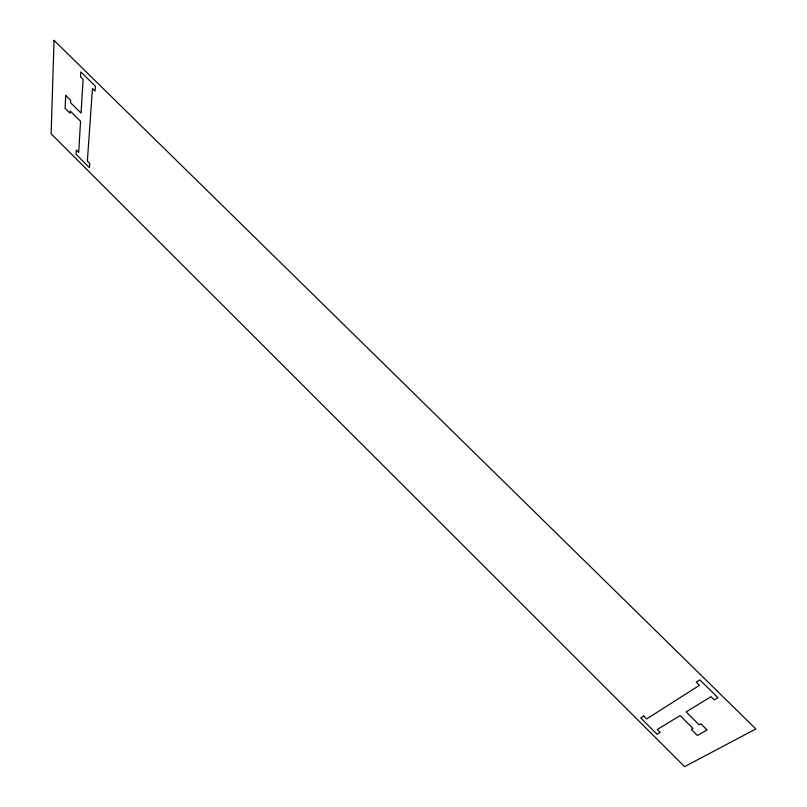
<?xml version="1.0" encoding="UTF-8"?>
<svg xmlns="http://www.w3.org/2000/svg" width="807" height="807" viewBox="0 0 807 807"><rect width="100%" height="100%" fill="white"/><g stroke="black" fill="none" stroke-linecap="round" stroke-linejoin="round"><path stroke-width="1.21" d="M54.039 40.35L51.134 133.791L684.588 766.65L755.866 728.963L54.039 40.35M65.68 95.438L65.105 108.36L70.038 113.252L70.148 110.983L80.569 121.302L78.693 152.412L76.292 150.011L76.05 154.248L89.486 167.664L89.789 163.478L87.378 161.067L92.442 88.548L95.034 91.11L95.397 86.218L80.791 71.873L80.508 76.816L83.091 79.368L81.063 113.101L70.562 102.701L70.673 100.381L65.68 95.438M643.744 716.001L640.738 717.937L657.13 734.309L660.227 732.443L657.281 729.498L680.069 715.597L692.971 728.398L691.276 729.377L697.43 735.47L707.124 729.992L700.88 723.818L699.144 724.817L686.111 711.915L711.048 696.713L714.276 699.891L717.968 697.672L699.82 679.857L696.249 682.157L699.457 685.314L646.679 718.926L643.744 716.001"/></g></svg>
